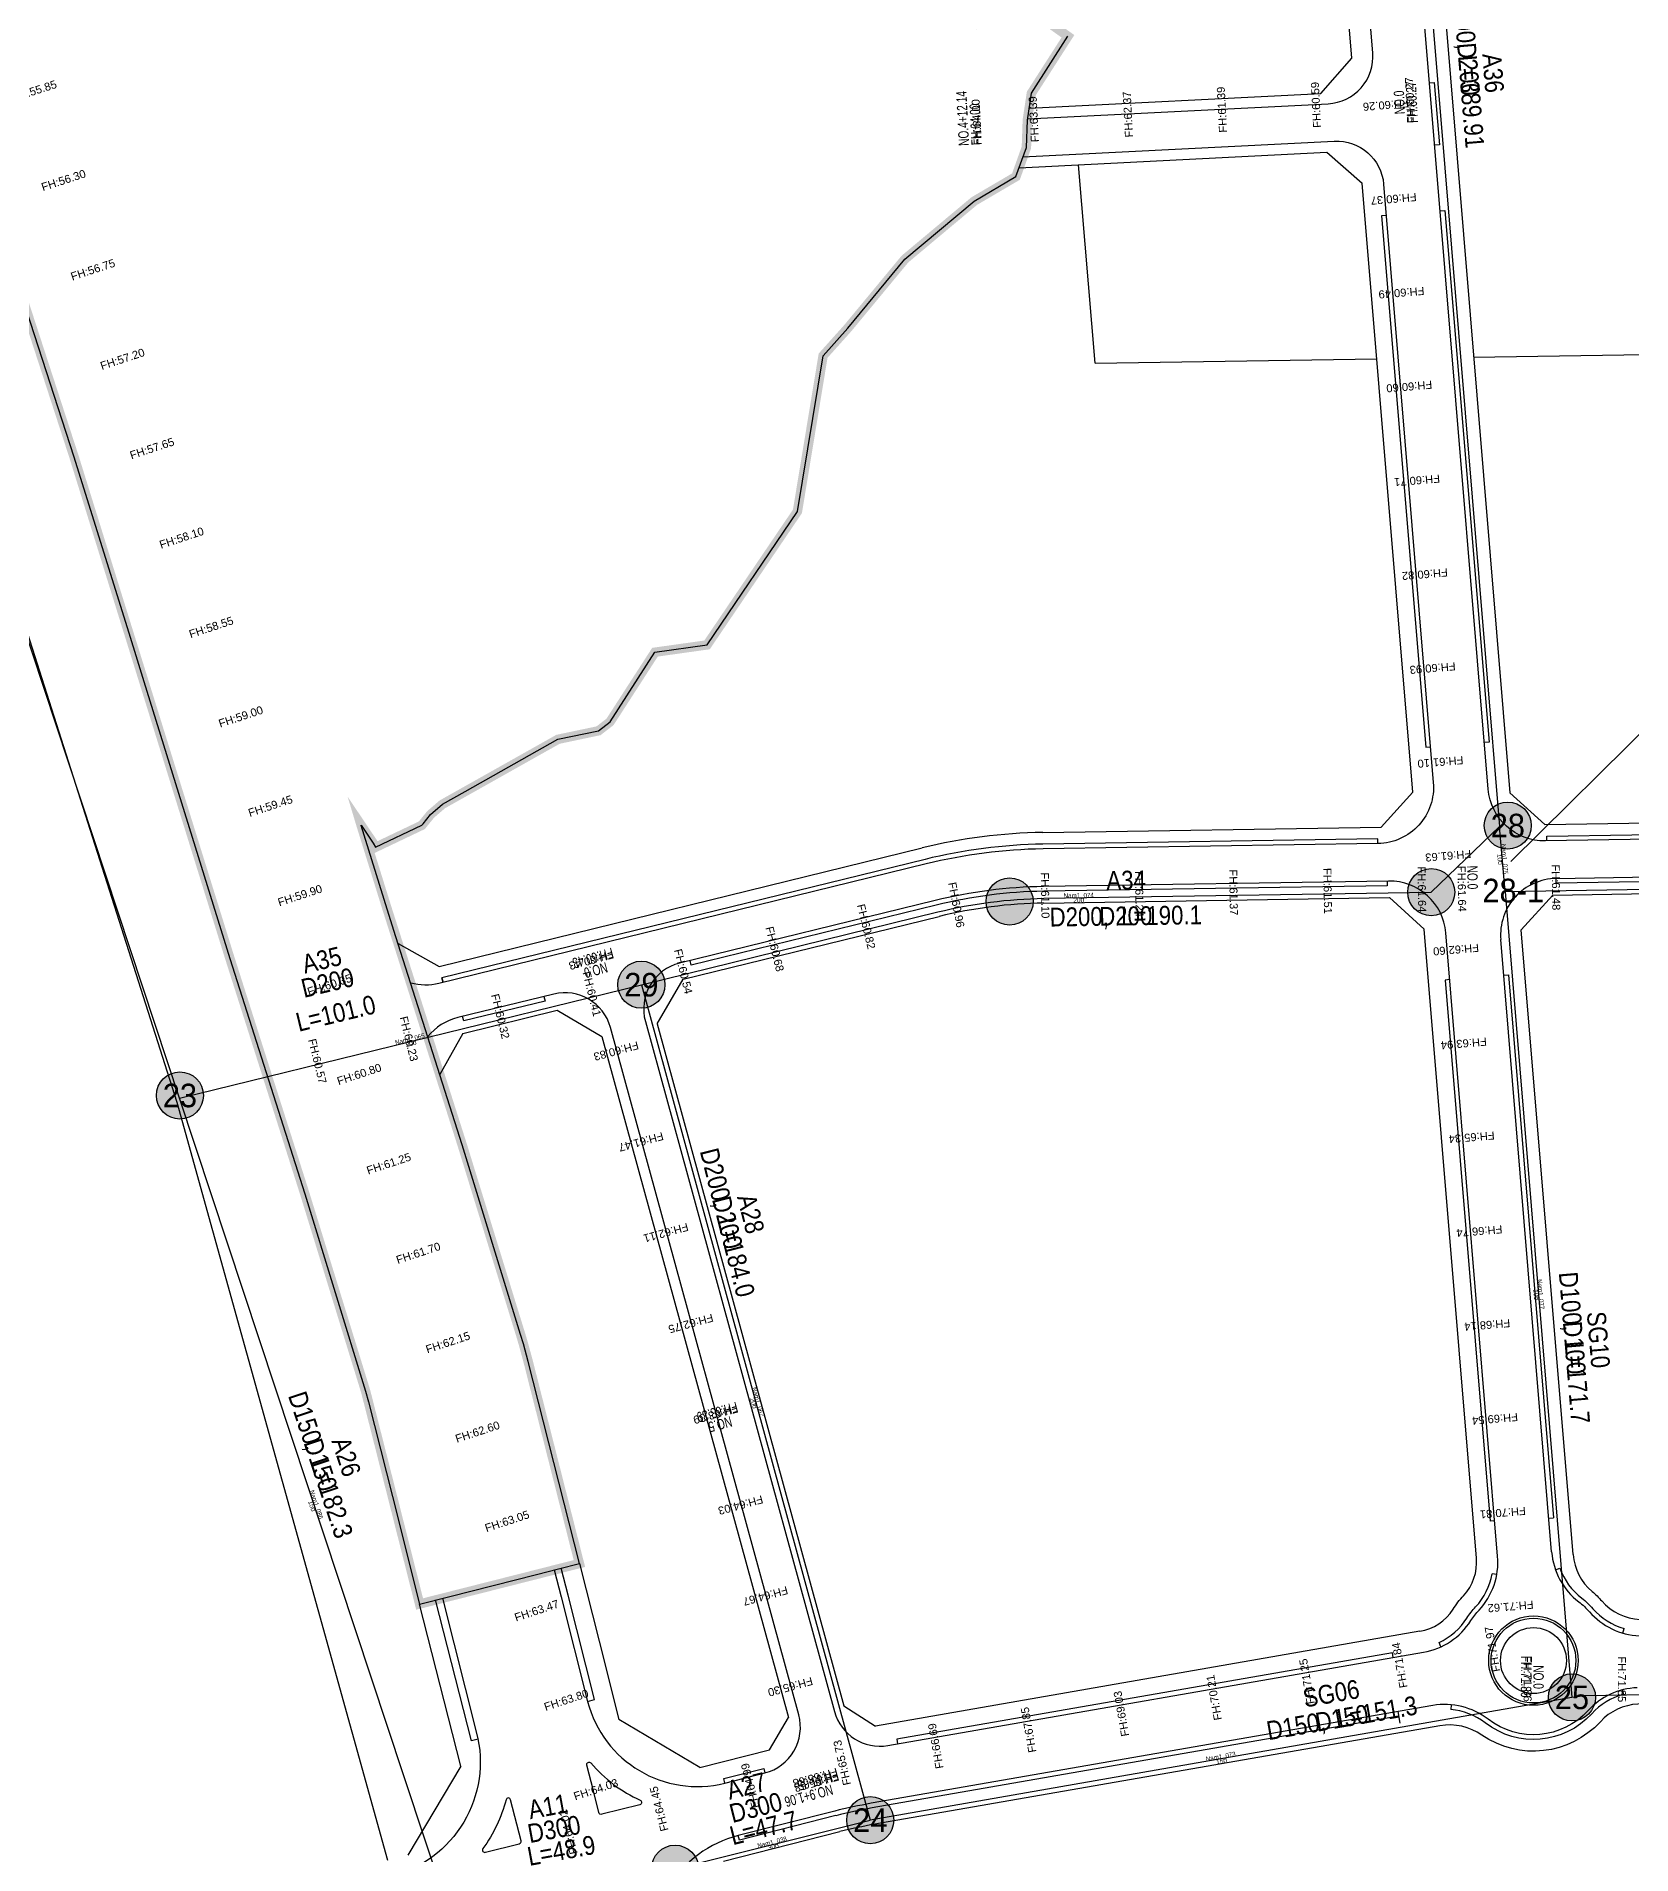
# Model space of a CAD drawing. Header units: millimetres. Extents: x 227572 to 269266, y 328772 to 433188.
# Drawn here: x 237977.2 to 238315.9, y 331124 to 331510.1 of the extents above; entities that cross this region are included whole.
import ezdxf
from ezdxf.enums import TextEntityAlignment as Align

# ---------------------------------------------------------------- set-up
doc = ezdxf.new("R2010")
doc.units = ezdxf.units.MM
doc.linetypes.add('PHANTOM2', pattern=[1.25, 0.625, -0.125, 0.125, -0.125, 0.125, -0.125])
for name, color, linetype in [('+++New_지구계(1안)', 1, 'Continuous'), ('0.보차도(중1류이상)', 5, 'Continuous'), ('0.보차도(중2류이하)', 4, 'Continuous'), ('0.식수대', 3, 'Continuous'), ('00_계획line', 7, 'Continuous'), ('L_diameter', 3, 'Continuous'), ('L_pipeline', 4, 'Continuous'), ('L_Pipes', 2, 'Continuous'), ('S-2.생활-1.격점-1.원', 250, 'Continuous'), ('S-2.생활-1.격점-2.번호', 1, 'Continuous'), ('S-2.생활-2.관로-2.제원', 7, 'Continuous'), ('도로체인계획고', 6, 'Continuous'), ('도로체인번호', 6, 'Continuous')]:
    doc.layers.add(name, color=color, linetype=linetype)
doc.styles.add('HY울릉도M', font='HYWULM.TTF')
doc.styles.get("Standard").update_dxf_attribs({"font": 'arial.ttf'})

# ---------------------------------------------------------------- blocks, each defined once
blk = doc.blocks.new('남청주현도')
at = {"layer": '0.보차도(중1류이상)', "color": 8, "ltscale": 0.5}
for p, q in [((238287.49, 331187.31), (238276.49, 331319.72)), ((238298.95, 331188.27), (238288.15, 331318.29)), ((238158.01, 331147.14), (238271.75, 331166.95)), ((238273.73, 331155.62), (238154.49, 331134.85)), ((238146.73, 331133.2), (238126.24, 331128))]:
    blk.add_line(p, q, dxfattribs=at)
for points in [[(238297.64, 331339.25, -0.3947), (238285.49, 331350.26), (238244.38, 331845.17)], [(238251.5, 331495.83, 0.423655), (238260.96, 331506.64), (238252.51, 331608.32, 0.287008), (238247.43, 331615.12)], [(238252.81, 331487.89), (238252.81, 331487.89, -0.404835), (238263.28, 331478.73), (238273.83, 331351.68, -0.434), (238262.06, 331338.69)], [(238271.75, 331166.95, 0.210558), (238281.82, 331173.65, -0.044765), (238283.54, 331175.88, 0.210558), (238287.49, 331187.31)], [(238298.95, 331188.27, 0.210558), (238304.73, 331177.64, -0.048939), (238306.97, 331175.53, 0.20454), (238317.57, 331170.41)], [(238087.17, 331184.43), (238088.63, 331178.68), (238094.25, 331156.51, 0.414212), (238123.41, 331139.15), (238131.88, 331141.3, 0.419797), (238139.07, 331153.63)], [(238063.42, 331178.41), (238063.42, 331178.41), (238070.68, 331149.76, -0.414214), (238052.59, 331119.39)], [(238317.12, 331159.41, 0.198961), (238306.72, 331154.55, -0.390081), (238285.47, 331152.71, 0.210558), (238273.73, 331155.62)], [(238105.42, 331135.51, -0.710445), (238105.33, 331134.56), (238097.24, 331132.51, -0.414214), (238096.63, 331132.87), (238095.46, 331137.49), (238094.07, 331142.98, -0.796563), (238094.94, 331143.42, 0.11272), (238105.42, 331135.51, 0.166451)]]:
    blk.add_lwpolyline(points, format="xyb", dxfattribs=at)
blk.add_lwpolyline([(238077.88, 331135.61, 0.774597), (238076.92, 331135.61, -0.091921), (238072.02, 331125.22, 0.699965), (238072.55, 331124.45), (238079.74, 331126.27, 0.414214), (238080.1, 331126.88)], format="xyb", close=True, dxfattribs=at)
at = {"layer": '0.보차도(중1류이상)', "color": 8, "ltscale": 0.3}
for radius in [9.5, 9, 7]:
    blk.add_circle((238295.1, 331165.17), radius, dxfattribs=at)
at = {"layer": '0.보차도(중1류이상)', "color": 8, "ltscale": 0.5}
for centre, radius, start, end in [((238264.53, 331318.73), 12, 4.7488, 90.9054), ((238300.11, 331319.29), 12, 90.9054, 184.7488), ((238156.3, 331156.99), 10, 195.3183, 279.878), ((238172.41, 331031.9), 104.5, 99.878, 104.2282), ((238132.14, 331104.74), 24, 104.2282, 194.2283)]:
    blk.add_arc(centre, radius, start, end, dxfattribs=at)
at = {"layer": '0.보차도(중2류이하)', "color": 8, "ltscale": 0.5}
blk.add_line((238299.92, 331331.29), (238461.21, 331333.84), dxfattribs=at)
blk.add_lwpolyline([(238187.66, 331492.59), (238251.5, 331495.83)], dxfattribs=at)
at = {"layer": '0.보차도(중2류이하)', "color": 8, "ltscale": 0.5, "flags": 128}
blk.add_lwpolyline([(238186.69, 331484.53), (238252.81, 331487.89)], dxfattribs=at)
at = {"layer": '0.보차도(중2류이하)', "color": 8, "ltscale": 0.5}
for points in [[(238478.43, 331351.36), (238478.58, 331348.32, -0.424489), (238472.68, 331342.02), (238297.64, 331339.25)], [(238264.34, 331330.72), (238191.08, 331329.57, 0.056262), (238168.05, 331326.6), (238113.76, 331313.28, 0.422068), (238106.5, 331300.92), (238146.65, 331154.35)], [(238139.07, 331153.63), (238099.07, 331299.65, 0.406403), (238087.05, 331306.72), (238066.68, 331301.73, 0.161307), (238060.29, 331297.71)], [(238094, 331157.48, 0.000002), (238094, 331157.48)]]:
    blk.add_lwpolyline(points, format="xyb", dxfattribs=at)
at = {"layer": '0.보차도(중2류이하)', "color": 8, "ltscale": 0.5, "flags": 128}
blk.add_lwpolyline([(238262.06, 331338.69), (238190.95, 331337.57, 0.056262), (238166.14, 331334.37), (238062.68, 331308.98, -0.126957), (238056.68, 331309.05)], format="xyb", dxfattribs=at)
at = {"layer": '0.식수대', "color": 8, "ltscale": 0.5}
for p, q in [((238277.31, 331309.8), (238276.32, 331309.71)), ((238276.32, 331309.71), (238285.87, 331194.75)), ((238265.13, 331166.81), (238159.88, 331148.48)), ((238265.31, 331165.82), (238265.13, 331166.81)), ((238266.46, 331153.34), (238154.66, 331133.87)), ((238266.29, 331154.32), (238266.72, 331151.86)), ((238159.88, 331148.48), (238160.05, 331147.49)), ((238146.97, 331132.23), (238126.48, 331127.03)), ((238126.48, 331127.03), (238126.24, 331128))]:
    blk.add_line(p, q, dxfattribs=at)
at = {"layer": '0.식수대', "color": 8, "ltscale": 0.3}
blk.add_line((238298.35, 331195.43), (238299.35, 331195.51), dxfattribs=at)
at = {"layer": '0.식수대', "color": 8, "ltscale": 0.5}
for points in [[(238273.03, 331500.26), (238274.03, 331500.35), (238275.13, 331487.09), (238274.13, 331487.01)], [(238263.83, 331472.11), (238262.83, 331472.02), (238272.21, 331359.14), (238273.21, 331359.23)], [(238275.29, 331473.06), (238276.29, 331473.14), (238285.66, 331360.26), (238284.67, 331360.18)], [(238297.95, 331339.26), (238297.93, 331340.26), (238460.41, 331342.82), (238460.42, 331341.82)], [(238460.55, 331333.82), (238460.56, 331332.82), (238299.93, 331330.29), (238299.92, 331331.29)], [(238288.77, 331310.75), (238289.77, 331310.83), (238299.35, 331195.51)], [(238084.91, 331306.2), (238085.22, 331305.24), (238067.96, 331301.01), (238067.65, 331301.96)], [(238094.25, 331156.51), (238095.7, 331156.88), (238090.08, 331179.05), (238088.62, 331184.8)], [(238287.31, 331183.44), (238286.32, 331183.61)], [(238299.77, 331184.47), (238300.71, 331184.81)], [(238070.97, 331148.49), (238069.55, 331148.13), (238061.97, 331178.04)], [(238314.08, 331170.99), (238314.36, 331171.95)], [(238275.46, 331168.1), (238275.04, 331169.01)], [(238313.93, 331158.92), (238314.19, 331157.95)], [(238277.6, 331155.78), (238277.52, 331154.79)], [(238123.41, 331139.15), (238123.16, 331140.12), (238131.64, 331142.27), (238131.88, 331141.3)]]:
    blk.add_lwpolyline(points, dxfattribs=at)
for points in [[(238262.06, 331338.69), (238262.05, 331339.69), (238190.93, 331338.57, 0.056262), (238165.9, 331335.34), (238063.32, 331310.17)], [(238264.04, 331330.72), (238264.05, 331329.72), (238191.09, 331328.57, 0.056262), (238168.29, 331325.63), (238116.24, 331312.86), (238116, 331313.83)], [(238275.04, 331169.01, 0.143657), (238280.98, 331174.19, -0.044765), (238282.81, 331176.56, 0.143657), (238286.32, 331183.61)], [(238300.71, 331184.81, 0.143657), (238305.34, 331178.43, -0.048939), (238307.72, 331176.19, 0.14356), (238314.36, 331171.95, 0.14356)], [(238314.19, 331157.95, 0.143465), (238307.46, 331153.87, -0.390081), (238284.86, 331151.92, 0.143657), (238277.52, 331154.79)]]:
    blk.add_lwpolyline(points, format="xyb", dxfattribs=at)
blk.add_lwpolyline([(238063.55, 331309.2), (238063.32, 331310.17)], close=True, dxfattribs=at)
at = {"layer": '0.식수대', "color": 8, "ltscale": 0.3}
blk.add_lwpolyline([(238286.86, 331194.84), (238285.87, 331194.75)], dxfattribs=at)
at = {"layer": '0.식수대', "color": 8, "ltscale": 0.5}
blk.add_arc((238172.41, 331031.9), 103.5, 99.878, 104.2282, dxfattribs=at)
at = {"layer": '00_계획line', "color": 7}
for p, q in [((238248.88, 331845.36), (238290.07, 331349.46)), ((238256.54, 331505.53), (238238.61, 331721.35)), ((238188, 331494.86), (238249.95, 331498)), ((238185.87, 331482.23), (238251.22, 331485.55)), ((238202.01, 331440.71), (238198.5, 331482.87)), ((238269.49, 331349.61), (238258.74, 331478.97)), ((238262.78, 331342.2), (238269.49, 331349.61)), ((238290.07, 331349.46), (238297.48, 331342.75)), ((238297.48, 331342.75), (238472.96, 331345.52)), ((238190.89, 331341.06), (238262.78, 331342.2)), ((238062.72, 331312.6), (238165.31, 331337.77)), ((238299.2, 331327.77), (238463.22, 331330.37)), ((238191.13, 331326.07), (238264.5, 331327.23)), ((238264.5, 331327.23), (238271.91, 331320.51)), ((238299.2, 331327.77), (238292.49, 331320.36)), ((238114.56, 331309.87), (238168.88, 331323.2)), ((238283, 331186.94), (238271.91, 331320.51)), ((238303.51, 331187.69), (238292.49, 331320.36)), ((238108.98, 331300.39), (238114.56, 331309.87)), ((238067.74, 331298.38), (238087.79, 331303.3)), ((238087.79, 331303.3), (238097.27, 331297.73)), ((238097.27, 331297.73), (238136.88, 331153.1)), ((238108.98, 331300.39), (238148.66, 331155.54)), ((238270.98, 331171.38), (238155.41, 331151.25)), ((238148.66, 331155.54), (238155.41, 331151.25)), ((238118.08, 331142.44), (238100.9, 331152.67)), ((238132.86, 331146.19), (238136.88, 331153.1)), ((238275.24, 331151.31), (238155.26, 331130.42)), ((238118.08, 331142.44), (238132.86, 331146.19)), ((238067.3, 331142.77), (238056.04, 331123.87)), ((238123.12, 331122.57), (238147.83, 331128.83))]:
    blk.add_line(p, q, dxfattribs=at)
for points in [[(237942.04, 331553.65), (237985.17, 331420.87), (237997.09, 331382.5), (237998.29, 331378.65), (238000, 331373.14), (238018.3, 331314.25), (238034.2, 331264.27), (238047.1, 331222.39), (238047.69, 331220.09), (238052.79, 331200), (238058.57, 331177.18), (238064.96, 331178.8), (238083.4, 331183.47), (238088.04, 331184.65), (238092.5, 331185.78), (238081.62, 331228.69), (238080.6, 331232.44), (238080.02, 331234.4), (238067.6, 331274.72), (238053.55, 331318.9), (238051.69, 331324.75), (238046.17, 331342.51), (238046.14, 331342.61), (238048.72, 331338.77), (238049.23, 331337.91), (238059.04, 331342.58), (238059.3, 331342.9), (238060.91, 331344.89), (238063.4, 331347.03), (238068.27, 331349.77), (238087.95, 331360.84), (238096.56, 331362.65), (238099, 331364.54), (238108.55, 331379.34), (238119.6, 331380.89), (238138.8, 331409.25), (238144.25, 331442.32), (238149.48, 331448.16), (238161.63, 331462.84), (238176.35, 331475.16), (238185.2, 331480.35), (238187.42, 331486.55), (238187.62, 331492.36), (238188.48, 331498.05), (238196.24, 331510.16)], [(237921.92, 331550.65), (238007.01, 331283.8), (238051.73, 331122.78)], [(238249.95, 331498), (238256.54, 331505.53)], [(238251.22, 331485.55), (238258.74, 331478.97)], [(238282.39, 331441.98), (238473.89, 331445.01)], [(238202.01, 331440.71), (238261.84, 331441.65)], [(238054, 331317.49), (238062.72, 331312.6)], [(238067.74, 331298.38), (238062.85, 331289.66)], [(238092.5, 331185.78), (238096.68, 331169.28), (238100.9, 331152.67)], [(238067.3, 331142.77), (238058.57, 331177.18)]]:
    blk.add_lwpolyline(points, dxfattribs=at)
for points in [[(238270.98, 331171.38, 0.210558), (238278.03, 331176.07, -0.044765), (238280.24, 331178.94, 0.210558), (238283, 331186.94, 0.210558)], [(238303.51, 331187.69, 0.198835), (238307.54, 331179.86, -0.037667), (238309.6, 331177.83, 0.20454), (238317.74, 331173.9), (238350.4, 331172.39)], [(238350.45, 331157.39), (238317.28, 331155.91, 0.198961), (238309.3, 331152.18, -0.375277), (238284.13, 331149.35, 0.197108), (238275.24, 331151.31)]]:
    blk.add_lwpolyline(points, format="xyb", dxfattribs=at)
for centre, radius, start, end in [((238192.71, 331226.08), 115, 90.9054, 103.7861), ((238192.71, 331226.08), 100, 90.9054, 103.7861), ((238172.41, 331031.9), 100, 99.878, 104.2282)]:
    blk.add_arc(centre, radius, start, end, dxfattribs=at)
blk = doc.blocks.new('격점-생활')
at = {"layer": 'S-2.생활-1.격점-1.원'}
h = blk.add_hatch(color=250, dxfattribs=at)
h.dxf.hatch_style = 1
edge = h.paths.add_edge_path()
edge.add_arc((237637.68, 330904.87), 9, 0, 360)
blk.add_circle((237637.68, 330904.87), 9, dxfattribs=at)

msp = doc.modelspace()

# ---------------------------------------------------------------- linework, layer by layer
at = {"layer": '+++New_지구계(1안)', "color": 1, "linetype": 'PHANTOM2', "ltscale": 40, "const_width": 2, "flags": 128}
msp.add_lwpolyline([(238149.48, 331448.16), (238161.63, 331462.84), (238176.35, 331475.16), (238185.2, 331480.35), (238187.42, 331486.55), (238187.62, 331492.36), (238188.48, 331498.05), (238196.24, 331510.16), (238191.58, 331513.49), (238186.7, 331514.82), (238180.45, 331517.1), (238176.62, 331512.84), (238142.3, 331528.09), (238116.74, 331529.87), (238100.33, 331562.46), (238088.76, 331576.61), (238083.74, 331582.74), (238072.95, 331581.16), (238053.87, 331579.07), (238033.08, 331576.79), (238023.62, 331575.75), (238020.73, 331584.97), (238015.94, 331600.25), (238008.37, 331624.37), (238002.02, 331643.42), (238001.82, 331644.02), (238001.57, 331644.79), (238001.26, 331645.74), (238000.95, 331646.7), (238000.66, 331647.65), (238000.36, 331648.61), (238000.08, 331649.57), (237999.79, 331650.53), (237999.52, 331651.49), (237999.24, 331652.45), (237998.97, 331653.41), (237998.71, 331654.38), (237998.45, 331655.34), (237998.2, 331656.31), (237997.95, 331657.28), (237997.7, 331658.25), (237997.46, 331659.22), (237997.23, 331660.19), (237997, 331661.16), (237996.77, 331662.14), (237996.55, 331663.11), (237996.34, 331664.09), (237996.12, 331665.07), (237995.92, 331666.04), (237995.72, 331667.03), (237991.7, 331686.91), (237984.95, 331720.26), (237984.73, 331721.34), (237984.54, 331722.33), (237984.36, 331723.31), (237984.18, 331724.29), (237984, 331725.28), (237983.83, 331726.26), (237983.66, 331727.25), (237983.5, 331728.23), (237983.35, 331729.22), (237983.2, 331730.21), (237983.05, 331731.2), (237982.91, 331732.19), (237982.77, 331733.18), (237982.64, 331734.17), (237982.52, 331735.16), (237982.39, 331736.16), (237982.39, 331736.16), (237982.17, 331738), (237981.64, 331743.33), (237981.24, 331749.31), (237981, 331755.43), (237979.69, 331770.73), (237979.13, 331777.29), (237977.9, 331786.89), (237976.23, 331799.98), (237973.22, 331823.52), (237973.22, 331823.52), (237973.22, 331823.52), (237970.7, 331843.2), (237969.91, 331849.42), (237970.13, 331853.39), (237970.74, 331855.83), (237978.56, 331884.09), (237968.71, 331885.99), (237961.6, 331895.67), (237947.54, 331894.33), (237931.9, 331893.1), (237934.88, 331903.29), (237900.11, 331909.08), (237898.21, 331902.6), (237888.51, 331918.48), (237865.56, 331922.78), (237863.11, 331903.07), (237860.35, 331880.83), (237859.62, 331877.51), (237858.09, 331873.71), (237856.02, 331870.29), (237853.43, 331867.23), (237850.93, 331865.09), (237839.32, 331857.02), (237861.73, 331826.62), (237869.13, 331825.78), (237878.81, 331825.41), (237878.26, 331821.08), (237877.76, 331816.44), (237877.33, 331811.79), (237876.99, 331807.13), (237876.73, 331802.46), (237876.55, 331797.8), (237876.46, 331793.13), (237876.44, 331788.46), (237876.51, 331783.8), (237876.65, 331779.13), (237876.88, 331774.47), (237877.19, 331769.81), (237877.58, 331765.16), (237878.06, 331760.51), (237878.61, 331755.88), (237879.25, 331751.25), (237879.96, 331746.64), (237880.76, 331742.04), (237881.63, 331737.45), (237882.59, 331732.88), (237883.62, 331728.32), (237884.74, 331723.79), (237885.93, 331719.28), (237887.23, 331714.67), (237889.59, 331707.05), (237894.05, 331693.41), (237901.93, 331669.32), (237914.95, 331629.5), (237917.22, 331622.74), (237919.68, 331615.83), (237923.04, 331606.97), (237932.77, 331582.18), (237937.1, 331568.85), (237942.04, 331553.65), (237985.17, 331420.87), (237997.09, 331382.5), (237998.29, 331378.65), (238000, 331373.14), (238018.3, 331314.25), (238034.2, 331264.27), (238047.1, 331222.39), (238047.69, 331220.09), (238052.79, 331200), (238058.57, 331177.18), (238064.96, 331178.8), (238083.4, 331183.47), (238088.04, 331184.65), (238092.5, 331185.78), (238081.62, 331228.69), (238080.6, 331232.44), (238080.02, 331234.4), (238067.6, 331274.72), (238053.55, 331318.9), (238051.69, 331324.75), (238046.17, 331342.51), (238046.14, 331342.61), (238048.72, 331338.77), (238049.23, 331337.91), (238059.04, 331342.58), (238059.3, 331342.9), (238060.91, 331344.89), (238063.4, 331347.03), (238068.27, 331349.77), (238087.95, 331360.84), (238096.56, 331362.65), (238099, 331364.54), (238108.55, 331379.34), (238119.6, 331380.89), (238138.8, 331409.25), (238144.25, 331442.32)], close=True, dxfattribs=at)
msp.add_lwpolyline([(238149.48, 331448.16), (238161.63, 331462.84), (238176.35, 331475.16), (238185.2, 331480.35), (238187.42, 331486.55), (238187.62, 331492.36), (238188.48, 331498.05), (238196.24, 331510.16), (238191.58, 331513.49), (238186.7, 331514.82), (238180.45, 331517.1), (238176.62, 331512.84), (238142.3, 331528.09), (238116.74, 331529.87), (238100.33, 331562.46), (238088.76, 331576.61), (238083.74, 331582.74), (238072.95, 331581.16), (238053.87, 331579.07), (238033.08, 331576.79), (238023.62, 331575.75), (238020.73, 331584.97), (238015.94, 331600.25), (238008.37, 331624.37), (238002.02, 331643.42), (238001.82, 331644.02), (238001.57, 331644.79), (238001.26, 331645.74), (238000.95, 331646.7), (238000.66, 331647.65), (238000.36, 331648.61), (238000.08, 331649.57), (237999.79, 331650.53), (237999.52, 331651.49), (237999.24, 331652.45), (237998.97, 331653.41), (237998.71, 331654.38), (237998.45, 331655.34), (237998.2, 331656.31), (237997.95, 331657.28), (237997.7, 331658.25), (237997.46, 331659.22), (237997.23, 331660.19), (237997, 331661.16), (237996.77, 331662.14), (237996.55, 331663.11), (237996.34, 331664.09), (237996.12, 331665.07), (237995.92, 331666.04), (237995.72, 331667.03), (237991.7, 331686.91), (237984.95, 331720.26), (237984.73, 331721.34), (237984.54, 331722.33), (237984.36, 331723.31), (237984.18, 331724.29), (237984, 331725.28), (237983.83, 331726.26), (237983.66, 331727.25), (237983.5, 331728.23), (237983.35, 331729.22), (237983.2, 331730.21), (237983.05, 331731.2), (237982.91, 331732.19), (237982.77, 331733.18), (237982.64, 331734.17), (237982.52, 331735.16), (237982.39, 331736.16), (237982.39, 331736.16), (237982.17, 331738), (237981.64, 331743.33), (237981.24, 331749.31), (237981, 331755.43), (237979.69, 331770.73), (237979.13, 331777.29), (237977.9, 331786.89), (237976.23, 331799.98), (237973.22, 331823.52), (237973.22, 331823.52), (237973.22, 331823.52), (237970.7, 331843.2), (237969.91, 331849.42), (237970.13, 331853.39), (237970.74, 331855.83), (237978.56, 331884.09), (237968.71, 331885.99), (237961.6, 331895.67), (237947.54, 331894.33), (237931.9, 331893.1), (237934.88, 331903.29), (237900.11, 331909.08), (237898.21, 331902.6), (237888.51, 331918.48), (237865.56, 331922.78), (237863.11, 331903.07), (237860.35, 331880.83), (237859.62, 331877.51), (237858.09, 331873.71), (237856.02, 331870.29), (237853.43, 331867.23), (237850.93, 331865.09), (237839.32, 331857.02), (237861.73, 331826.62), (237869.13, 331825.78), (237878.81, 331825.41), (237878.26, 331821.08), (237877.76, 331816.44), (237877.33, 331811.79), (237876.99, 331807.13), (237876.73, 331802.46), (237876.55, 331797.8), (237876.46, 331793.13), (237876.44, 331788.46), (237876.51, 331783.8), (237876.65, 331779.13), (237876.88, 331774.47), (237877.19, 331769.81), (237877.58, 331765.16), (237878.06, 331760.51), (237878.61, 331755.88), (237879.25, 331751.25), (237879.96, 331746.64), (237880.76, 331742.04), (237881.63, 331737.45), (237882.59, 331732.88), (237883.62, 331728.32), (237884.74, 331723.79), (237885.93, 331719.28), (237887.23, 331714.67), (237889.59, 331707.05), (237894.05, 331693.41), (237901.93, 331669.32), (237914.95, 331629.5), (237917.22, 331622.74), (237919.68, 331615.83), (237923.04, 331606.97), (237932.77, 331582.18), (237937.1, 331568.85), (237942.04, 331553.65), (237985.17, 331420.87), (237997.09, 331382.5), (237998.29, 331378.65), (238000, 331373.14), (238018.3, 331314.25), (238034.2, 331264.27), (238047.1, 331222.39), (238047.69, 331220.09), (238052.79, 331200), (238058.57, 331177.18), (238064.96, 331178.8), (238083.4, 331183.47), (238088.04, 331184.65), (238092.5, 331185.78), (238081.62, 331228.69), (238080.6, 331232.44), (238080.02, 331234.4), (238067.6, 331274.72), (238053.55, 331318.9), (238051.69, 331324.75), (238046.17, 331342.51), (238046.14, 331342.61), (238048.72, 331338.77), (238049.23, 331337.91), (238059.04, 331342.58), (238059.3, 331342.9), (238060.91, 331344.89), (238063.4, 331347.03), (238068.27, 331349.77), (238087.95, 331360.84), (238096.56, 331362.65), (238099, 331364.54), (238108.55, 331379.34), (238119.6, 331380.89), (238138.8, 331409.25), (238144.25, 331442.32)], close=True, dxfattribs=at)
msp.add_lwpolyline([(238149.48, 331448.16), (238161.63, 331462.84), (238176.35, 331475.16), (238185.2, 331480.35), (238187.42, 331486.55), (238187.62, 331492.36), (238188.48, 331498.05), (238196.24, 331510.16), (238191.58, 331513.49), (238186.7, 331514.82), (238180.45, 331517.1), (238176.62, 331512.84), (238142.3, 331528.09), (238116.74, 331529.87), (238100.33, 331562.46), (238088.76, 331576.61), (238083.74, 331582.74), (238072.95, 331581.16), (238053.87, 331579.07), (238033.08, 331576.79), (238023.62, 331575.75), (238020.73, 331584.97), (238015.94, 331600.25), (238008.37, 331624.37), (238002.02, 331643.42), (238001.82, 331644.02), (238001.57, 331644.79), (238001.26, 331645.74), (238000.95, 331646.7), (238000.66, 331647.65), (238000.36, 331648.61), (238000.08, 331649.57), (237999.79, 331650.53), (237999.52, 331651.49), (237999.24, 331652.45), (237998.97, 331653.41), (237998.71, 331654.38), (237998.45, 331655.34), (237998.2, 331656.31), (237997.95, 331657.28), (237997.7, 331658.25), (237997.46, 331659.22), (237997.23, 331660.19), (237997, 331661.16), (237996.77, 331662.14), (237996.55, 331663.11), (237996.34, 331664.09), (237996.12, 331665.07), (237995.92, 331666.04), (237995.72, 331667.03), (237991.7, 331686.91), (237984.95, 331720.26), (237984.73, 331721.34), (237984.54, 331722.33), (237984.36, 331723.31), (237984.18, 331724.29), (237984, 331725.28), (237983.83, 331726.26), (237983.66, 331727.25), (237983.5, 331728.23), (237983.35, 331729.22), (237983.2, 331730.21), (237983.05, 331731.2), (237982.91, 331732.19), (237982.77, 331733.18), (237982.64, 331734.17), (237982.52, 331735.16), (237982.39, 331736.16), (237982.39, 331736.16), (237982.17, 331738), (237981.64, 331743.33), (237981.24, 331749.31), (237981, 331755.43), (237979.69, 331770.73), (237979.13, 331777.29), (237977.9, 331786.89), (237976.23, 331799.98), (237973.22, 331823.52), (237973.22, 331823.52), (237973.22, 331823.52), (237970.7, 331843.2), (237969.91, 331849.42), (237970.13, 331853.39), (237970.74, 331855.83), (237978.56, 331884.09), (237968.71, 331885.99), (237961.6, 331895.67), (237947.54, 331894.33), (237931.9, 331893.1), (237934.88, 331903.29), (237900.11, 331909.08), (237898.21, 331902.6), (237888.51, 331918.48), (237865.56, 331922.78), (237863.11, 331903.07), (237860.35, 331880.83), (237859.62, 331877.51), (237858.09, 331873.71), (237856.02, 331870.29), (237853.43, 331867.23), (237850.93, 331865.09), (237839.32, 331857.02), (237861.73, 331826.62), (237869.13, 331825.78), (237878.81, 331825.41), (237878.26, 331821.08), (237877.76, 331816.44), (237877.33, 331811.79), (237876.99, 331807.13), (237876.73, 331802.46), (237876.55, 331797.8), (237876.46, 331793.13), (237876.44, 331788.46), (237876.51, 331783.8), (237876.65, 331779.13), (237876.88, 331774.47), (237877.19, 331769.81), (237877.58, 331765.16), (237878.06, 331760.51), (237878.61, 331755.88), (237879.25, 331751.25), (237879.96, 331746.64), (237880.76, 331742.04), (237881.63, 331737.45), (237882.59, 331732.88), (237883.62, 331728.32), (237884.74, 331723.79), (237885.93, 331719.28), (237887.23, 331714.67), (237889.59, 331707.05), (237894.05, 331693.41), (237901.93, 331669.32), (237914.95, 331629.5), (237917.22, 331622.74), (237919.68, 331615.83), (237923.04, 331606.97), (237932.77, 331582.18), (237937.1, 331568.85), (237942.04, 331553.65), (237985.17, 331420.87), (237997.09, 331382.5), (237998.29, 331378.65), (238000, 331373.14), (238018.3, 331314.25), (238034.2, 331264.27), (238047.1, 331222.39), (238047.69, 331220.09), (238052.79, 331200), (238058.57, 331177.18), (238064.96, 331178.8), (238083.4, 331183.47), (238088.04, 331184.65), (238092.5, 331185.78), (238081.62, 331228.69), (238080.6, 331232.44), (238080.02, 331234.4), (238067.6, 331274.72), (238053.55, 331318.9), (238051.69, 331324.75), (238046.17, 331342.51), (238046.14, 331342.61), (238048.72, 331338.77), (238049.23, 331337.91), (238059.04, 331342.58), (238059.3, 331342.9), (238060.91, 331344.89), (238063.4, 331347.03), (238068.27, 331349.77), (238087.95, 331360.84), (238096.56, 331362.65), (238099, 331364.54), (238108.55, 331379.34), (238119.6, 331380.89), (238138.8, 331409.25), (238144.25, 331442.32)], close=True, dxfattribs=at)
at = {"layer": 'L_pipeline'}
for points in [[(238255.63, 331730.86), (238271.89, 331535.17), (238287.91, 331342.3)], [(238289.06, 331328.5), (238287.91, 331342.3)], [(238289.06, 331328.5), (238470.43, 331331.48)], [(238289.06, 331328.5), (238303.27, 331157.35)], [(238007.57, 331284.65), (238105.66, 331308.72)], [(238105.66, 331308.72), (238154.27, 331131.27)], [(238064.81, 331111.66), (238055.13, 331140.91), (238007.57, 331284.65)], [(238479.12, 331160.42), (238306, 331157.69), (238303.27, 331157.35)], [(238303.27, 331157.35), (238154.27, 331131.27)], [(238112.82, 331120.96), (238154.27, 331131.27)]]:
    msp.add_lwpolyline(points, dxfattribs=at)
for points in [[(238007.57, 331284.65), (237955.25, 331442.77, -0.004099), (237922.44, 331544.71), (237916.81, 331562.86)], [(238105.66, 331308.72), (238168.64, 331324.17, -0.056262), (238191.12, 331327.07), (238273.38, 331328.37), (238287.91, 331342.3)]]:
    msp.add_lwpolyline(points, format="xyb", dxfattribs=at)
at = {"layer": 'S-2.생활-2.관로-2.제원', "color": 7}
msp.add_lwpolyline([(238290.28, 331334.86), (238321.39, 331365.58)], dxfattribs=at)
msp.add_lwpolyline([(238290.28, 331334.86), (238321.39, 331365.58)], dxfattribs=at)

# ---------------------------------------------------------------- block references
at = {"layer": '+++New_지구계(1안)'}
msp.add_blockref('남청주현도', (0, 0), dxfattribs=at)
at = {"layer": 'S-2.생활-1.격점-1.원', "xscale": 0.5555555555620231, "yscale": 0.5555555555620231, "zscale": 0.5555555555620231}
for p in [(106268.71, 147506.48), (106252.46, 147492.33), (106162.92, 147490.35), (106084.73, 147472.68), (105986.73, 147449.15), (106282.34, 147321.31), (106133.33, 147295.23), (106091.88, 147284.92)]:
    msp.add_blockref('격점-생활', p, dxfattribs=at)

# ---------------------------------------------------------------- texts
at = {"layer": 'L_diameter', "width": 0.8}
for s, rotation, p in [('100', 274.7488, (238288.48, 331335.4)), ('200', 0.9054, (238198.54, 331327.19)), ('200', 13.7883, (238056.62, 331296.68)), ('100', 274.7488, (238296.16, 331242.93)), ('200', 285.3183, (238129.97, 331219.99)), ('150', 288.3095, (238036.19, 331198.15)), ('150', 9.9287, (238228.77, 331144.31)), ('300', 13.9615, (238133.54, 331126.11))]:
    msp.add_text(s, height=1, rotation=rotation, dxfattribs=at).set_placement(p, align=Align.TOP_CENTER)
at = {"layer": 'L_Pipes', "width": 0.75}
for s, rotation, p in [('Nam1_075', 274.7488, (238288.48, 331335.4)), ('Nam1_074', 0.9054, (238198.54, 331327.19)), ('Nam1_065', 13.7883, (238056.62, 331296.68)), ('Nam1_077', 274.7488, (238296.16, 331242.93)), ('Nam1_067', 285.3183, (238129.97, 331219.99)), ('Nam1_086', 288.3095, (238036.19, 331198.15)), ('Nam1_073', 9.9287, (238228.77, 331144.31)), ('Nam1_038', 13.9615, (238133.54, 331126.11))]:
    msp.add_text(s, height=1, rotation=rotation, dxfattribs=at).set_placement(p, align=Align.CENTER)
at = {"layer": 'S-2.생활-1.격점-2.번호', "color": 7, "true_color": 0xffffff, "style": 'HY울릉도M'}
for s, p in [('28', (238289.65, 331342.52)), ('28-1', (238290.8, 331328.72)), ('29', (238105.66, 331308.72)), ('23', (238007.66, 331285.19)), ('25', (238303.27, 331157.35)), ('24', (238154.27, 331131.27))]:
    msp.add_text(s, height=5, dxfattribs=at).set_placement(p, align=Align.MIDDLE_CENTER)
at = {"layer": 'S-2.생활-2.관로-2.제원', "color": 7, "style": 'HY울릉도M', "width": 0.9}
for s, rotation, p in [('D200, L=389.91', 274.7488, (238279.32, 331503.01, 69)), ('D200', 274.7488, (238279.32, 331503.01, 69)), ('D200,  L=190.1', 0.9054, (238208.55, 331321.32, 69)), ('D200', 0.9054, (238208.55, 331321.32, 69)), ('D200', 13.5019, (238039.48, 331307.21, 69)), ('D200', 13.5019, (238039.48, 331307.21, 69)), ('L=101.0', 13.5019, (238041.23, 331300.71, 69)), ('D200,  L=184.0', 284.2283, (238122.01, 331257.71, 69)), ('D200', 284.2283, (238122.01, 331257.71, 69)), ('D100,  L=171.7', 274.7488, (238301.81, 331231.45, 69)), ('D100', 274.7488, (238301.81, 331231.45, 69)), ('D150,  L=182.3', 288.3008, (238035.66, 331206.12, 69)), ('D150', 288.3008, (238035.66, 331206.12, 69)), ('D150,  L=151.3', 9.878, (238254.76, 331151.01, 69)), ('D150', 9.878, (238254.76, 331151.01, 69)), ('D300', 14.2283, (238130.44, 331132.03, 69)), ('D300', 14.2283, (238130.44, 331132.03, 69)), ('D300', 10.4599, (238087.48, 331127.41, 69)), ('D300', 10.4599, (238087.48, 331127.41, 69)), ('L=47.7', 14.2283, (238132.11, 331127.71, 69)), ('L=48.9', 10.4599, (238089.03, 331122.86, 69))]:
    msp.add_text(s, height=4, rotation=rotation, dxfattribs=at).set_placement(p, align=Align.CENTER)
for s, rotation, p in [('A36', 274.7488, (238286.55, 331502.36, 69)), ('A36', 274.7488, (238286.55, 331502.36, 69)), ('A34', 0.9054, (238208.59, 331330.92, 69)), ('A34', 0.9054, (238208.59, 331330.92, 69)), ('A35', 13.5019, (238037.79, 331313.97, 69)), ('A35', 13.5019, (238037.79, 331313.97, 69)), ('A28', 284.2283, (238128.91, 331260.06, 69)), ('A28', 284.2283, (238128.91, 331260.06, 69)), ('SG10', 274.7488, (238308.91, 331233.3, 69)), ('SG10', 274.7488, (238308.91, 331233.3, 69)), ('A26', 288.3008, (238043.01, 331208.46, 69)), ('A26', 288.3008, (238043.01, 331208.46, 69)), ('SG06', 9.878, (238252.14, 331158.19, 69)), ('SG06', 9.878, (238252.14, 331158.19, 69)), ('A27', 14.2283, (238127.96, 331138.55, 69)), ('A27', 14.2283, (238127.96, 331138.55, 69)), ('A11', 10.4599, (238085.81, 331134.18, 69)), ('A11', 10.4599, (238085.81, 331134.18, 69))]:
    msp.add_text(s, height=4, rotation=rotation, dxfattribs=at).set_placement(p, align=Align.MIDDLE_CENTER)
at = {"layer": '도로체인계획고'}
for s, rotation, p in [('FH:55.85', 17.8909, (237972.4, 331496.27)), ('FH:61.39', 92.9081, (238230.03, 331489.73)), ('FH:60.59', 92.9081, (238250.01, 331490.75)), ('FH:60.27', 92.9081, (238269.98, 331491.76)), ('FH:64.00', 92.9081, (238177.96, 331487.09)), ('FH:63.39', 92.9081, (238190.08, 331487.7)), ('FH:62.37', 92.9081, (238210.06, 331488.72)), ('FH:60.26', 184.7488, (238268.55, 331496.8)), ('FH:56.30', 18.0672, (237978.57, 331477.25)), ('FH:60.37', 184.7488, (238270.21, 331476.87)), ('FH:56.75', 18.2435, (237984.81, 331458.25)), ('FH:60.49', 184.7488, (238271.86, 331456.94)), ('FH:57.20', 18.3095, (237991.09, 331439.26)), ('FH:60.60', 184.7488, (238273.52, 331437.01)), ('FH:57.65', 18.3095, (237997.37, 331420.28)), ('FH:60.71', 184.7488, (238275.17, 331417.08)), ('FH:58.10', 18.3095, (238003.66, 331401.29)), ('FH:60.82', 184.7488, (238276.83, 331397.15)), ('FH:58.55', 18.3095, (238009.94, 331382.3)), ('FH:60.93', 184.7488, (238278.49, 331377.21)), ('FH:59.00', 18.3095, (238016.22, 331363.31)), ('FH:61.10', 184.7488, (238280.14, 331357.28)), ('FH:59.45', 18.3095, (238022.51, 331344.33)), ('FH:61.63', 184.7488, (238281.8, 331337.35)), ('FH:61.10', 270.9054, (238190.48, 331332.56)), ('FH:61.24', 270.9054, (238210.48, 331332.87)), ('FH:61.37', 270.9054, (238230.48, 331333.19)), ('FH:61.51', 270.9054, (238250.48, 331333.51)), ('FH:61.64', 270.9054, (238270.47, 331333.82)), ('FH:61.64', 270.9054, (238278.97, 331333.96)), ('FH:61.64', 270.9054, (238278.97, 331333.96)), ('FH:61.48', 270.9054, (238298.96, 331334.27)), ('FH:59.90', 18.3095, (238028.79, 331325.34)), ('FH:60.96', 280.7677, (238170.81, 331330.32)), ('FH:60.82', 283.7861, (238151.43, 331325.61)), ('FH:60.68', 283.7861, (238132, 331320.84)), ('FH:62.60', 184.7488, (238283.45, 331317.42)), ('FH:60.43', 195.3183, (238099.51, 331316.03)), ('FH:60.54', 283.7861, (238112.58, 331316.08)), ('FH:60.35', 18.3095, (238035.07, 331306.35)), ('FH:60.41', 283.7861, (238093.16, 331311.31)), ('FH:60.32', 283.7861, (238073.73, 331306.54)), ('FH:60.23', 283.7861, (238054.31, 331301.78)), ('FH:63.94', 184.7488, (238285.11, 331297.49)), ('FH:60.57', 283.7861, (238034.88, 331297.01)), ('FH:60.83', 195.3183, (238104.8, 331296.74)), ('FH:60.80', 18.3095, (238041.36, 331287.36)), ('FH:61.47', 195.3183, (238110.08, 331277.45)), ('FH:65.34', 184.7488, (238286.77, 331277.56)), ('FH:61.25', 18.3095, (238047.64, 331268.38)), ('FH:62.11', 195.3183, (238115.36, 331258.16)), ('FH:66.74', 184.7488, (238288.42, 331257.63)), ('FH:61.70', 18.3095, (238053.92, 331249.39)), ('FH:62.75', 195.3183, (238120.65, 331238.87)), ('FH:68.14', 184.7488, (238290.08, 331237.7)), ('FH:62.15', 18.3095, (238060.2, 331230.4)), ('FH:63.39', 195.3183, (238125.93, 331219.58)), ('FH:69.54', 184.7488, (238291.73, 331217.76)), ('FH:62.60', 18.3095, (238066.49, 331211.41)), ('FH:64.03', 195.3183, (238131.22, 331200.29)), ('FH:70.81', 184.7488, (238293.39, 331197.83)), ('FH:63.05', 18.3095, (238072.77, 331192.43)), ('FH:63.47', 18.3095, (238079.05, 331173.44)), ('FH:64.67', 195.3183, (238136.5, 331181)), ('FH:71.62', 184.7488, (238295.04, 331177.9)), ('FH:71.97', 99.878, (238288.06, 331162.93)), ('FH:71.84', 99.878, (238268.36, 331159.5)), ('FH:71.25', 99.878, (238248.66, 331156.07)), ('FH:71.86', 269.703, (238293.06, 331166.19)), ('FH:71.85', 269.703, (238313.06, 331166.08)), ('FH:63.80', 18.3095, (238085.34, 331154.45)), ('FH:65.30', 195.3183, (238141.78, 331161.71)), ('FH:69.03', 99.878, (238209.25, 331149.21)), ('FH:70.21', 99.878, (238228.95, 331152.64)), ('FH:67.85', 99.878, (238189.55, 331145.78)), ('FH:66.69', 99.878, (238169.84, 331142.35)), ('FH:65.73', 102.8003, (238150.2, 331138.89)), ('FH:64.99', 104.2282, (238130.81, 331134.06)), ('FH:64.03', 18.3095, (238091.62, 331135.46)), ('FH:65.68', 195.3183, (238147.07, 331142.42)), ('FH:65.68', 195.3183, (238147.35, 331141.4)), ('FH:64.45', 104.2282, (238111.43, 331129.15)), ('FH:64.02', 104.2282, (238092.15, 331124.26))]:
    msp.add_text(s, height=1.7, rotation=rotation, dxfattribs=at).set_placement(p)
at = {"layer": '도로체인계획고', "color": 250, "width": 0.7}
for s, rotation, p in [('FH:60.27', 92.9081, (238270.58, 331491.79)), ('FH:64.00', 92.9081, (238177.96, 331487.09)), ('FH:60.43', 195.3183, (238099.36, 331316.61)), ('FH:63.39', 195.3183, (238125.77, 331220.16)), ('FH:71.86', 269.703, (238292.46, 331166.19)), ('FH:65.65', 195.3183, (238147.19, 331141.98))]:
    msp.add_text(s, height=2.2, rotation=rotation, dxfattribs=at).set_placement(p)
at = {"layer": '도로체인번호', "color": 250, "width": 0.7}
for s, rotation, p in [('NO.4+12.14', 92.9081, (238175.27, 331486.94)), ('NO.0', 92.9081, (238267.84, 331493.66)), ('NO.0', 270.9054, (238281.01, 331333.99)), ('NO.0', 195.3183, (238098.12, 331313.53)), ('NO.5', 195.3183, (238124.54, 331217.08)), ('NO.0', 269.703, (238295.09, 331164.17)), ('NO.9+1.06', 195.3183, (238145.96, 331138.9))]:
    msp.add_text(s, height=2.2, rotation=rotation, dxfattribs=at).set_placement(p)

doc.saveas('drawing.dxf')
